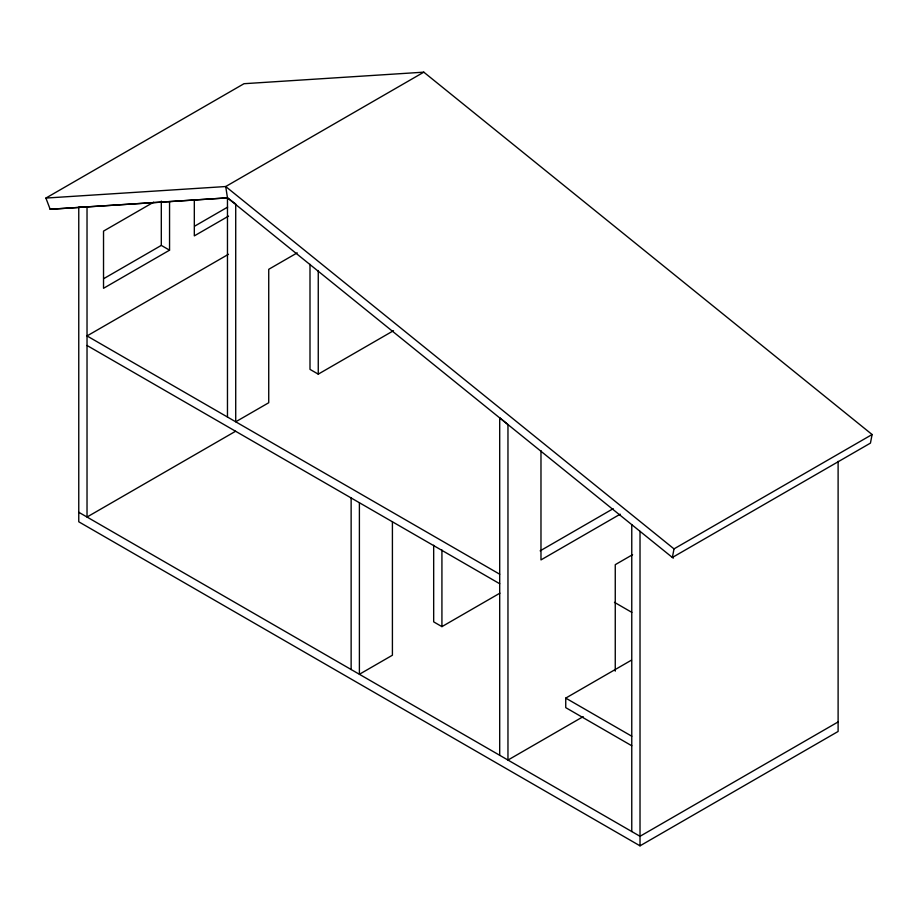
<?xml version="1.0" encoding="UTF-8"?>
<svg xmlns="http://www.w3.org/2000/svg" width="918" height="918" viewBox="0 0 918 918"><rect width="100%" height="100%" fill="white"/><g stroke="black" fill="none" stroke-linecap="round" stroke-linejoin="round"><path stroke-width="1.38" d="M297.214 252.863L268.733 269.307L268.733 402.738L235.719 421.798L235.719 203.991L227.469 197.863L50.157 209.281L45.9 198.07L243.993 83.71L423.806 72.166L872.1 434.524L674.007 548.884L672.366 557.467L673.41 558.075M872.1 434.524L870.448 443.107L672.366 557.467L227.469 197.863L225.713 186.538L423.806 72.166M153.662 202.167L103.527 231.107L103.527 288.298L169.555 250.178L169.555 201.57M103.837 278.59L161.304 245.404L169.555 250.178M194.627 226.172L227.641 207.112M228.559 216.109L194.318 235.88L194.318 200.135M228.467 254.286L87.026 335.942L499.702 574.209M309.997 264.338L309.997 369.38L318.259 374.142L393.489 330.709M235.593 431.253L87.026 517.029L87.026 206.757L78.764 207.17L78.764 521.791L640.018 845.834L838.111 731.462L838.111 461.341M540.151 550.857L613.19 508.687M620.212 514.172L540.977 559.911L540.977 450.612M433.675 545.212L433.675 621.865L441.925 626.627L499.897 593.166M632.594 554.667L615.255 564.673L615.255 671.138M631.768 745.76L565.74 707.64L565.74 698.105L631.492 660.134M583.194 716.625L507.964 760.058L507.964 424.575L499.702 417.713L499.702 755.284M838.111 721.938L640.018 836.298L78.764 512.267M50.111 209.247L227.377 197.875M45.9 198.07L225.713 186.538L674.007 548.884M614.452 602.334L631.813 612.363M87.026 345.478L499.702 583.733M565.74 698.105L631.768 736.225M640.018 531.315L640.018 845.834M631.768 524.648L631.768 831.536M441.925 549.974L441.925 626.627M392.411 521.791L392.411 655.222L359.397 674.282L359.397 502.731M351.135 497.969L351.135 669.52M318.259 270.523L318.259 374.142M227.469 197.863L227.469 417.036M161.304 201.088L161.304 245.404"/></g></svg>
